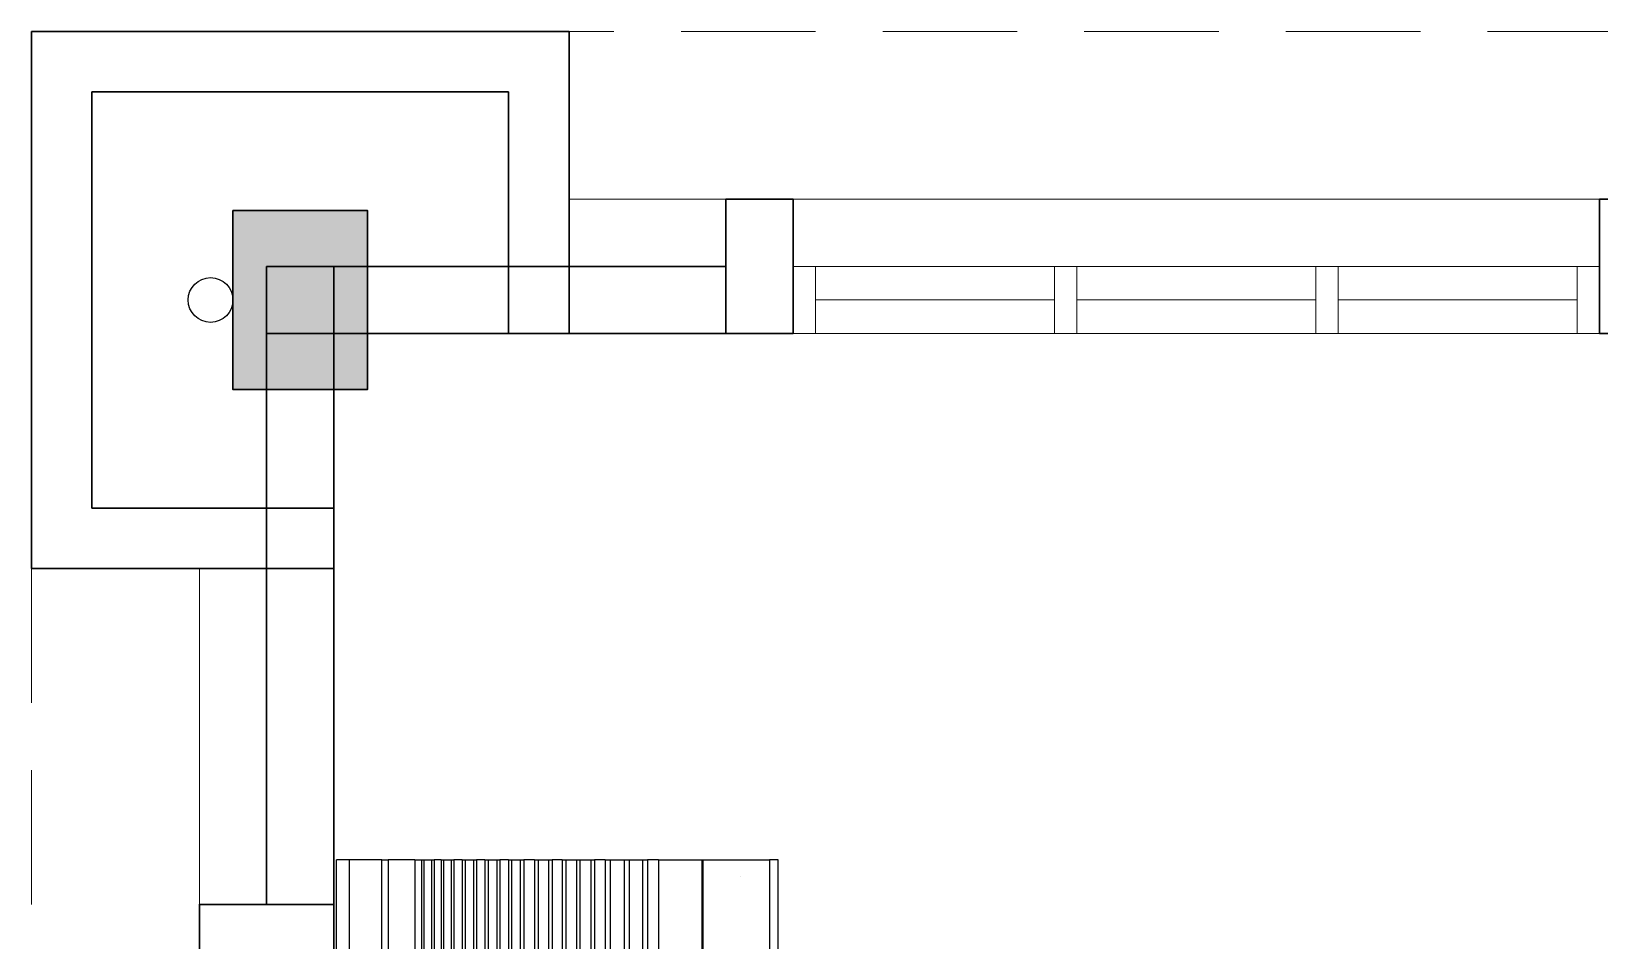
# Model space of a CAD drawing. Header units: inches. Extents: x -86208230 to 200276, y 9267 to 1246656.
# Drawn here: x 121279 to 124779, y 61042 to 63073 of the extents above; entities that cross this region are included whole.
import ezdxf

# ---------------------------------------------------------------- set-up
doc = ezdxf.new("R2010")
doc.units = ezdxf.units.IN
doc.header["$MEASUREMENT"] = 0
doc.linetypes.add('HIDDEN', pattern=[0.375, 0.25, -0.125])
for name, color, linetype, lineweight in [('COLUMN', 8, 'Continuous', 30), ('LW', 8, 'Continuous', 20), ('wall', 8, 'Continuous', 30), ('WIN', 8, 'Continuous', 18)]:
    doc.layers.add(name, color=color, linetype=linetype, lineweight=lineweight)
doc.layers.add('DOWNPIPE', color=8, linetype='Continuous')
doc.layers.add('Edges', color=7, linetype='Continuous')

# ---------------------------------------------------------------- blocks, each defined once
blk = doc.blocks.new('air con')
at = {"layer": 'Edges'}
for p, q in [((71.402, 41.898), (152.402, 41.898)), ((152.402, 41.095), (152.402, 41.898)), ((71.402, 41.095), (152.402, 41.095)), ((152.402, 39.122), (152.402, 41.095)), ((71.402, 39.122), (152.402, 39.122)), ((152.402, 38.724), (71.402, 38.724)), ((152.402, 39.122), (152.402, 38.724)), ((152.402, 37.092), (152.402, 38.724)), ((152.402, 37.092), (71.402, 37.092)), ((152.402, 36.701), (71.402, 36.701)), ((152.402, 36.542), (71.402, 36.542)), ((152.402, 37.092), (152.402, 36.701)), ((152.402, 36.701), (152.402, 36.542)), ((152.402, 36.542), (152.402, 36.078)), ((152.402, 36.078), (71.402, 36.078)), ((152.402, 35.914), (71.402, 35.914)), ((152.402, 35.493), (71.402, 35.493)), ((152.402, 36.078), (152.402, 35.914)), ((152.402, 35.493), (152.402, 35.914)), ((152.402, 35.493), (152.402, 35.34)), ((152.402, 35.34), (71.402, 35.34)), ((152.402, 34.877), (71.402, 34.877)), ((152.402, 34.709), (71.402, 34.709)), ((152.402, 35.34), (152.402, 34.877)), ((152.402, 34.877), (152.402, 34.709)), ((152.402, 34.207), (152.402, 34.709)), ((152.402, 34.207), (71.402, 34.207)), ((152.402, 34.022), (71.402, 34.022)), ((152.402, 34.207), (152.402, 34.022)), ((152.402, 34.022), (152.402, 33.51)), ((152.402, 33.51), (71.402, 33.51)), ((152.402, 33.335), (71.402, 33.335)), ((152.402, 32.826), (71.402, 32.826)), ((152.402, 32.625), (71.402, 32.625)), ((152.402, 33.51), (152.402, 33.335)), ((152.402, 32.826), (152.402, 33.335)), ((152.402, 32.826), (152.402, 32.625)), ((152.402, 32.625), (152.402, 32.098)), ((152.402, 32.098), (71.402, 32.098)), ((152.402, 31.911), (71.402, 31.911)), ((152.402, 32.098), (152.402, 31.911)), ((152.402, 31.378), (152.402, 31.911)), ((152.402, 31.378), (71.402, 31.378)), ((152.402, 31.189), (71.402, 31.189)), ((152.402, 31.378), (152.402, 31.189)), ((152.402, 31.189), (152.402, 30.654)), ((152.402, 30.654), (71.402, 30.654)), ((152.402, 30.439), (71.402, 30.439)), ((152.402, 29.791), (71.402, 29.791)), ((152.402, 30.654), (152.402, 30.439)), ((152.402, 29.791), (152.402, 30.439)), ((152.402, 29.791), (152.402, 29.562)), ((152.402, 29.562), (71.402, 29.562)), ((152.402, 28.935), (71.402, 28.935)), ((152.402, 29.562), (152.402, 28.935)), ((152.402, 28.935), (152.402, 28.714)), ((152.402, 28.714), (71.402, 28.714)), ((152.402, 28.092), (71.402, 28.092)), ((152.402, 27.871), (71.402, 27.871)), ((152.402, 28.092), (152.402, 28.714)), ((152.402, 28.092), (152.402, 27.871)), ((152.402, 27.871), (152.402, 27.226)), ((152.402, 27.226), (71.402, 27.226)), ((152.402, 27.024), (71.402, 27.024)), ((152.402, 27.226), (152.402, 27.024)), ((152.402, 27.024), (152.402, 26.349)), ((152.402, 26.349), (71.402, 26.349)), ((152.402, 26.117), (71.402, 26.117)), ((152.402, 26.349), (152.402, 26.117)), ((152.402, 25.469), (152.402, 26.117)), ((152.402, 25.469), (71.402, 25.469)), ((152.402, 25.162), (71.402, 25.162)), ((152.402, 25.469), (152.402, 25.162)), ((152.402, 25.162), (152.402, 24.304)), ((152.402, 24.304), (71.402, 24.304)), ((152.402, 24.002), (71.402, 24.002)), ((152.402, 24.304), (152.402, 24.002)), ((152.402, 24.002), (152.402, 23.184)), ((152.402, 23.184), (71.402, 23.184)), ((152.402, 23.184), (152.402, 22.883)), ((152.402, 22.883), (71.402, 22.883)), ((152.402, 22.213), (71.402, 22.213)), ((152.402, 22.213), (152.402, 22.883)), ((152.402, 22.213), (152.402, 19.568)), ((152.402, 19.568), (71.402, 19.568)), ((152.402, 19.493), (71.402, 19.493)), ((152.402, 19.568), (152.402, 19.493)), ((152.402, 19.493), (152.402, 15.42)), ((151.402, 17.184), (151.402, 17.175)), ((152.402, 15.42), (146.468, 15.42)), ((152.402, 14.898), (152.402, 15.42)), ((71.402, 14.898), (152.402, 14.898))]:
    blk.add_line(p, q, dxfattribs=at)
blk = doc.blocks.new('2.0 HP AIR CONDITION')
at = {"xscale": 36.51607049631966, "yscale": 36.51607049631966, "zscale": 36.51607049631966}
blk.add_blockref('air con', (-4183.5, -544), dxfattribs=at)

msp = doc.modelspace()

# ---------------------------------------------------------------- linework, layer by layer
at = {"layer": 'COLUMN'}
msp.add_lwpolyline([(121728.7, 62673.1), (122028.7, 62673.1), (122028.7, 62273.1), (121728.7, 62273.1)], close=True, dxfattribs=at)
msp.add_solid([(121728.7, 62673.1), (122028.7, 62673.1), (121728.7, 62273.1), (122028.7, 62273.1)], dxfattribs=at)
at = {"layer": 'DOWNPIPE'}
msp.add_circle((121678.7, 62473.1), 50, dxfattribs=at)
at = {"layer": 'LW', "linetype": 'HIDDEN', "ltscale": 1200}
for p, q in [((125278.7, 63073.1), (122478.7, 63073.1)), ((121278.7, 57073.1), (121278.7, 61873.1))]:
    msp.add_line(p, q, dxfattribs=at)
at = {"layer": 'LW'}
for p, q in [((122828.7, 62698.1), (122478.7, 62698.1)), ((122978.7, 62698.1), (124778.7, 62698.1)), ((121653.7, 61123.1), (121653.7, 61873.1))]:
    msp.add_line(p, q, dxfattribs=at)
at = {"layer": 'wall'}
for p, q in [((121278.7, 63073.1), (121278.7, 61873.1)), ((121278.7, 63073.1), (122478.7, 63073.1)), ((122478.7, 63073.1), (122478.7, 62398.1)), ((121413.7, 62938.1), (122343.7, 62938.1)), ((121413.7, 62938.1), (121413.7, 62008.1)), ((122343.7, 62938.1), (122343.7, 62398.1)), ((121803.7, 61123.1), (121803.7, 62548.1)), ((121803.7, 62548.1), (122828.7, 62548.1)), ((121953.7, 60973.1), (121953.7, 62548.1)), ((121803.7, 62398.1), (122978.7, 62398.1)), ((122978.7, 62398.1), (121953.7, 62398.1)), ((125953.7, 62398.1), (124778.7, 62398.1)), ((121413.7, 62008.1), (121953.7, 62008.1)), ((121278.7, 61873.1), (121953.7, 61873.1))]:
    msp.add_line(p, q, dxfattribs=at)
for points in [[(122828.7, 62398.1), (122978.7, 62398.1), (122978.7, 62698.1), (122828.7, 62698.1)], [(124778.7, 62398.1), (124928.7, 62398.1), (124928.7, 62698.1), (124778.7, 62698.1)], [(121953.7, 60973.1), (121953.7, 61123.1), (121653.7, 61123.1), (121653.7, 60973.1)]]:
    msp.add_lwpolyline(points, close=True, dxfattribs=at)
at = {"layer": 'WIN'}
for p, q in [((124753.7, 62548.1), (123003.7, 62548.1)), ((123028.7, 62473.1), (123562.1, 62473.1)), ((123612.1, 62473.1), (124145.4, 62473.1)), ((124195.4, 62473.1), (124728.7, 62473.1)), ((124778.7, 62398.1), (122978.7, 62398.1))]:
    msp.add_line(p, q, dxfattribs=at)
for points in [[(122978.7, 62548.1), (123028.7, 62548.1), (123028.7, 62398.1), (122978.7, 62398.1)], [(123562.1, 62548.1), (123612.1, 62548.1), (123612.1, 62398.1), (123562.1, 62398.1)], [(124145.4, 62548.1), (124195.4, 62548.1), (124195.4, 62398.1), (124145.4, 62398.1)], [(124728.7, 62548.1), (124778.7, 62548.1), (124778.7, 62398.1), (124728.7, 62398.1)]]:
    msp.add_lwpolyline(points, close=True, dxfattribs=at)

# ---------------------------------------------------------------- block references
at = {"rotation": 90}
msp.add_blockref('2.0 HP AIR CONDITION', (122945.3, 59841.3), dxfattribs=at)

doc.saveas('drawing.dxf')
